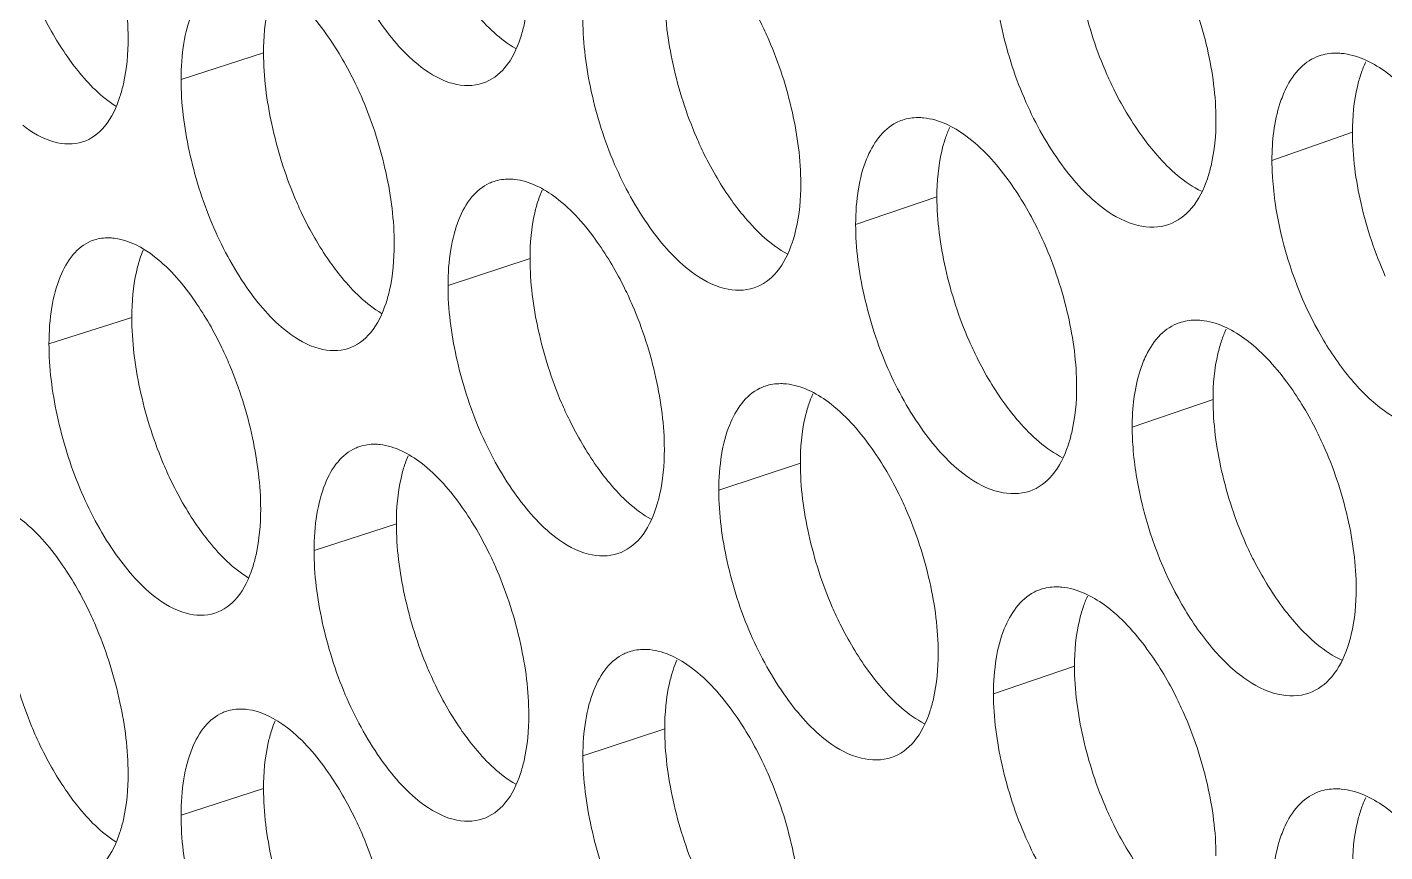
# Model space of a CAD drawing. Header units: millimetres. Extents: x 1177 to 4147, y 93 to 2194.
# Drawn here: x 2505.48 to 2520.02, y 966.33 to 975.15 of the extents above; entities that cross this region are included whole.
import ezdxf

# ---------------------------------------------------------------- set-up
doc = ezdxf.new("R2010")
doc.units = ezdxf.units.MM
doc.header["$LTSCALE"] = 0.1
doc.layers.get('0').update_dxf_attribs({"lineweight": 13})
doc.layers.add('标注', color=251, linetype='Continuous', lineweight=9)

# ---------------------------------------------------------------- blocks, each defined once
blk = doc.blocks.new('02')
at = {"layer": '标注'}
for p, q in [((4352.008, 983.95), (4350.746, 983.545)), ((4368.662, 982.736), (4367.431, 982.307)), ((4362.307, 981.748), (4361.064, 981.329)), ((4356.084, 980.805), (4354.829, 980.394)), ((4349.993, 979.905), (4348.726, 979.503)), ((4349.993, 979.905), (4348.726, 979.503)), ((4366.53, 978.651), (4365.294, 978.226)), ((4360.218, 977.679), (4358.971, 977.262)), ((4354.039, 976.75), (4352.78, 976.342)), ((4354.039, 976.75), (4352.78, 976.342)), ((4364.411, 974.572), (4363.172, 974.15)), ((4358.144, 973.614), (4356.893, 973.201)), ((4358.144, 973.614), (4356.893, 973.201)), ((4352.008, 972.7), (4350.746, 972.295))]:
    blk.add_line(p, q, dxfattribs=at)
for centre, radius, start, end in [((4362.005, 982.252), 0.708, 108.7111, 116.4326), ((4355.745, 981.34), 0.68, 108.1838, 114.818), ((4349.619, 980.471), 0.651, 107.6638, 113.1281), ((4349.619, 980.471), 0.651, 107.6638, 113.1281), ((4351.866, 980.241), 1.837, 157.8589, 162.2429), ((4351.866, 980.241), 1.837, 157.8589, 162.2429), ((4359.904, 978.193), 0.699, 108.5345, 115.9025), ((4353.688, 977.295), 0.67, 108.0096, 114.2633), ((4353.688, 977.295), 0.67, 108.0096, 114.2633), ((4355.89, 977.088), 1.814, 157.2003, 162.034), ((4355.89, 977.088), 1.814, 157.2003, 162.034), ((4364.121, 975.066), 0.718, 108.8885, 116.9547), ((4357.817, 974.139), 0.689, 108.3587, 115.3644), ((4357.817, 974.139), 0.689, 108.3587, 115.3644), ((4351.646, 973.256), 0.661, 107.8363, 113.7), ((4353.87, 973.037), 1.825, 157.5283, 162.138)]:
    blk.add_arc(centre, radius, start, end, dxfattribs=at)
for points, knots in [([(4352.78, 987.592), (4352.78, 987.226), (4352.879, 986.47), (4353.217, 985.392), (4353.725, 984.448), (4354.173, 983.923), (4354.418, 983.735)], [0, 0, 0, 0, 0.255445, 0.527438, 0.784592, 1, 1, 1, 1]), ([(4349.936, 984.178), (4349.936, 984.544), (4349.838, 985.3), (4349.614, 986.025), (4349.463, 986.385)], [0, 0, 0, 0, 0.48436, 1, 1, 1, 1]), ([(4364.411, 985.822), (4364.411, 985.456), (4364.514, 984.701), (4364.749, 983.978), (4364.907, 983.622)], [0, 0, 0, 0, 0.484224, 1, 1, 1, 1]), ([(4363.172, 985.4), (4363.172, 985.034), (4363.275, 984.278), (4363.626, 983.202), (4364.153, 982.264), (4364.616, 981.746), (4364.869, 981.562)], [0, 0, 0, 0, 0.254475, 0.525644, 0.782923, 1, 1, 1, 1]), ([(4352.996, 984.198), (4352.819, 984.451), (4352.475, 984.866), (4351.975, 985.136), (4351.749, 985.162)], [0, 0, 0, 0, 0.575082, 1, 1, 1, 1]), ([(4351.381, 985.111), (4351.278, 985.066), (4351.081, 984.905), (4350.888, 984.543), (4350.769, 984.077), (4350.746, 983.731), (4350.746, 983.545)], [0, 0, 0, 0, 0.1898, 0.414696, 0.684955, 1, 1, 1, 1]), ([(4355.938, 984.181), (4355.959, 984.246), (4356.039, 984.538), (4356.065, 984.843), (4356.065, 985.077)], [0, 0, 0, 0, 0.226657, 1, 1, 1, 1]), ([(4359.735, 984.153), (4359.697, 984.241), (4359.541, 984.576), (4359.352, 984.897), (4359.192, 985.119)], [0, 0, 0, 0, 0.259679, 1, 1, 1, 1]), ([(4366.575, 982.924), (4366.575, 983.29), (4366.471, 984.045), (4366.233, 984.766), (4366.074, 985.122)], [0, 0, 0, 0, 0.484049, 1, 1, 1, 1]), ([(4348.46, 984.905), (4348.496, 984.817), (4348.645, 984.48), (4348.826, 984.158), (4348.98, 983.933)], [0, 0, 0, 0, 0.260232, 1, 1, 1, 1]), ([(4352.133, 984.847), (4352.112, 984.782), (4352.034, 984.489), (4352.008, 984.184), (4352.008, 983.95)], [0, 0, 0, 0, 0.226307, 1, 1, 1, 1]), ([(4355.048, 984.825), (4355.111, 984.736), (4355.343, 984.431), (4355.627, 984.154), (4355.867, 984.017)], [0, 0, 0, 0, 0.282202, 1, 1, 1, 1]), ([(4358.144, 984.864), (4358.144, 984.498), (4358.244, 983.743), (4358.474, 983.019), (4358.629, 982.661)], [0, 0, 0, 0, 0.484339, 1, 1, 1, 1]), ([(4356.893, 984.451), (4356.893, 984.085), (4356.993, 983.329), (4357.336, 982.251), (4357.852, 981.309), (4358.306, 980.787), (4358.554, 980.601)], [0, 0, 0, 0, 0.255058, 0.526721, 0.783925, 1, 1, 1, 1]), ([(4349.811, 983.282), (4349.832, 983.347), (4349.911, 983.639), (4349.936, 983.944), (4349.936, 984.178)], [0, 0, 0, 0, 0.226242, 1, 1, 1, 1]), ([(4353.528, 983.228), (4353.49, 983.316), (4353.338, 983.652), (4353.153, 983.974), (4352.996, 984.198)], [0, 0, 0, 0, 0.259945, 1, 1, 1, 1]), ([(4355.359, 983.486), (4355.492, 983.529), (4355.754, 983.729), (4355.884, 984.019), (4355.938, 984.181)], [0, 0, 0, 0, 0.449251, 1, 1, 1, 1]), ([(4360.225, 981.951), (4360.225, 982.317), (4360.123, 983.072), (4359.891, 983.796), (4359.735, 984.153)], [0, 0, 0, 0, 0.484165, 1, 1, 1, 1]), ([(4348.98, 983.933), (4349.038, 983.847), (4349.258, 983.549), (4349.523, 983.278), (4349.749, 983.137)], [0, 0, 0, 0, 0.281347, 1, 1, 1, 1]), ([(4352.008, 983.95), (4352.008, 983.584), (4352.107, 982.828), (4352.332, 982.102), (4352.483, 981.743)], [0, 0, 0, 0, 0.484455, 1, 1, 1, 1]), ([(4368.153, 983.905), (4368.046, 983.868), (4367.837, 983.73), (4367.703, 983.523), (4367.646, 983.408)], [0, 0, 0, 0, 0.467496, 1, 1, 1, 1]), ([(4368.492, 983.944), (4368.463, 983.946), (4368.349, 983.951), (4368.233, 983.933), (4368.153, 983.905)], [0, 0, 0, 0, 0.258663, 1, 1, 1, 1]), ([(4369.811, 983.004), (4369.623, 983.254), (4369.252, 983.669), (4368.729, 983.923), (4368.492, 983.944)], [0, 0, 0, 0, 0.569371, 1, 1, 1, 1]), ([(4354.418, 983.735), (4354.565, 983.623), (4354.861, 983.449), (4355.217, 983.439), (4355.359, 983.486)], [0, 0, 0, 0, 0.552376, 1, 1, 1, 1]), ([(4350.746, 983.545), (4350.746, 983.179), (4350.844, 982.423), (4351.18, 981.344), (4351.684, 980.399), (4352.128, 979.873), (4352.372, 979.684)], [0, 0, 0, 0, 0.255639, 0.527795, 0.784925, 1, 1, 1, 1]), ([(4364.907, 983.622), (4364.945, 983.534), (4365.103, 983.2), (4365.295, 982.881), (4365.457, 982.66)], [0, 0, 0, 0, 0.259522, 1, 1, 1, 1]), ([(4368.795, 983.635), (4368.772, 983.57), (4368.69, 983.277), (4368.662, 982.97), (4368.662, 982.736)], [0, 0, 0, 0, 0.227421, 1, 1, 1, 1]), ([(4349.24, 982.589), (4349.371, 982.631), (4349.632, 982.831), (4349.759, 983.12), (4349.811, 983.282)], [0, 0, 0, 0, 0.446528, 1, 1, 1, 1]), ([(4367.646, 983.408), (4367.61, 983.334), (4367.472, 982.983), (4367.431, 982.6), (4367.431, 982.307)], [0, 0, 0, 0, 0.219864, 1, 1, 1, 1]), ([(4354.007, 981.023), (4354.007, 981.389), (4353.908, 982.144), (4353.68, 982.869), (4353.528, 983.228)], [0, 0, 0, 0, 0.484282, 1, 1, 1, 1]), ([(4348.324, 982.847), (4348.466, 982.735), (4348.753, 982.56), (4349.101, 982.545), (4349.24, 982.589)], [0, 0, 0, 0, 0.554103, 1, 1, 1, 1]), ([(4361.689, 982.886), (4361.473, 982.779), (4361.227, 982.409), (4361.089, 981.851), (4361.064, 981.51), (4361.064, 981.329)], [0, 0, 0, 0, 0.41671, 0.687379, 1, 1, 1, 1]), ([(4362.104, 982.957), (4362.076, 982.96), (4361.966, 982.966), (4361.855, 982.949), (4361.778, 982.923)], [0, 0, 0, 0, 0.258751, 1, 1, 1, 1]), ([(4363.396, 982.008), (4363.212, 982.26), (4362.851, 982.674), (4362.336, 982.935), (4362.104, 982.957)], [0, 0, 0, 0, 0.571465, 1, 1, 1, 1]), ([(4366.443, 982.026), (4366.465, 982.091), (4366.547, 982.384), (4366.575, 982.69), (4366.575, 982.924)], [0, 0, 0, 0, 0.227356, 1, 1, 1, 1]), ([(4358.629, 982.661), (4358.667, 982.573), (4358.821, 982.237), (4359.009, 981.917), (4359.168, 981.694)], [0, 0, 0, 0, 0.259789, 1, 1, 1, 1]), ([(4362.437, 982.646), (4362.415, 982.581), (4362.334, 982.288), (4362.307, 981.983), (4362.307, 981.748)], [0, 0, 0, 0, 0.227, 1, 1, 1, 1]), ([(4365.457, 982.66), (4365.525, 982.566), (4365.779, 982.247), (4366.093, 981.963), (4366.356, 981.834)], [0, 0, 0, 0, 0.283373, 1, 1, 1, 1]), ([(4368.662, 982.736), (4368.662, 982.37), (4368.766, 981.615), (4369.005, 980.893), (4369.165, 980.538)], [0, 0, 0, 0, 0.484147, 1, 1, 1, 1]), ([(4367.431, 982.307), (4367.431, 982.22), (4367.444, 981.854), (4367.501, 981.491), (4367.563, 981.219)], [0, 0, 0, 0, 0.237523, 1, 1, 1, 1]), ([(4355.847, 982.016), (4355.82, 982.019), (4355.714, 982.025), (4355.608, 982.01), (4355.533, 981.986)], [0, 0, 0, 0, 0.258853, 1, 1, 1, 1]), ([(4357.112, 981.057), (4356.932, 981.31), (4356.581, 981.725), (4356.076, 981.991), (4355.847, 982.016)], [0, 0, 0, 0, 0.573616, 1, 1, 1, 1]), ([(4363.947, 981.044), (4363.908, 981.132), (4363.749, 981.467), (4363.558, 981.787), (4363.396, 982.008)], [0, 0, 0, 0, 0.2595, 1, 1, 1, 1]), ([(4365.854, 981.327), (4365.988, 981.374), (4366.251, 981.574), (4366.388, 981.864), (4366.443, 982.026)], [0, 0, 0, 0, 0.453533, 1, 1, 1, 1]), ([(4355.46, 981.957), (4355.358, 981.909), (4355.162, 981.746), (4354.971, 981.385), (4354.852, 980.921), (4354.829, 980.578), (4354.829, 980.394)], [0, 0, 0, 0, 0.191473, 0.417182, 0.686837, 1, 1, 1, 1]), ([(4360.096, 981.054), (4360.118, 981.119), (4360.198, 981.412), (4360.225, 981.717), (4360.225, 981.951)], [0, 0, 0, 0, 0.226935, 1, 1, 1, 1]), ([(4352.483, 981.743), (4352.52, 981.655), (4352.671, 981.319), (4352.855, 980.997), (4353.01, 980.773)], [0, 0, 0, 0, 0.260055, 1, 1, 1, 1]), ([(4356.211, 981.702), (4356.189, 981.637), (4356.11, 981.344), (4356.084, 981.039), (4356.084, 980.805)], [0, 0, 0, 0, 0.226582, 1, 1, 1, 1]), ([(4359.168, 981.694), (4359.233, 981.604), (4359.473, 981.292), (4359.769, 981.012), (4360.019, 980.878)], [0, 0, 0, 0, 0.282708, 1, 1, 1, 1]), ([(4362.307, 981.748), (4362.307, 981.382), (4362.409, 980.627), (4362.643, 979.904), (4362.799, 979.547)], [0, 0, 0, 0, 0.484262, 1, 1, 1, 1]), ([(4364.869, 981.562), (4365.023, 981.45), (4365.337, 981.278), (4365.706, 981.276), (4365.854, 981.327)], [0, 0, 0, 0, 0.549699, 1, 1, 1, 1]), ([(4361.064, 981.329), (4361.064, 980.963), (4361.166, 980.207), (4361.515, 979.13), (4362.038, 978.191), (4362.498, 977.671), (4362.749, 977.487)], [0, 0, 0, 0, 0.254669, 0.526003, 0.783257, 1, 1, 1, 1]), ([(4367.563, 981.219), (4367.692, 980.655), (4368, 979.849), (4368.609, 978.963), (4368.965, 978.611), (4369.151, 978.478)], [0, 0, 0, 0, 0.539288, 0.786761, 1, 1, 1, 1]), ([(4349.363, 981.07), (4349.26, 981.026), (4349.062, 980.866), (4348.869, 980.505), (4348.75, 980.037), (4348.726, 979.69), (4348.726, 979.503)], [0, 0, 0, 0, 0.188951, 0.413428, 0.683995, 1, 1, 1, 1]), ([(4349.363, 981.07), (4349.26, 981.026), (4349.062, 980.866), (4348.869, 980.505), (4348.75, 980.037), (4348.726, 979.69), (4348.726, 979.503)], [0, 0, 0, 0, 0.188951, 0.413428, 0.683995, 1, 1, 1, 1]), ([(4349.722, 981.118), (4349.696, 981.121), (4349.595, 981.128), (4349.493, 981.114), (4349.421, 981.092)], [0, 0, 0, 0, 0.258969, 1, 1, 1, 1]), ([(4349.722, 981.118), (4349.696, 981.121), (4349.595, 981.128), (4349.493, 981.114), (4349.421, 981.092)], [0, 0, 0, 0, 0.258969, 1, 1, 1, 1]), ([(4350.96, 980.151), (4350.785, 980.403), (4350.444, 980.819), (4349.948, 981.091), (4349.722, 981.118)], [0, 0, 0, 0, 0.575826, 1, 1, 1, 1]), ([(4350.96, 980.151), (4350.785, 980.403), (4350.444, 980.819), (4349.948, 981.091), (4349.722, 981.118)], [0, 0, 0, 0, 0.575826, 1, 1, 1, 1]), ([(4353.881, 980.126), (4353.902, 980.191), (4353.981, 980.484), (4354.007, 980.789), (4354.007, 981.023)], [0, 0, 0, 0, 0.226518, 1, 1, 1, 1]), ([(4357.651, 980.09), (4357.613, 980.178), (4357.458, 980.513), (4357.271, 980.834), (4357.112, 981.057)], [0, 0, 0, 0, 0.259768, 1, 1, 1, 1]), ([(4359.513, 980.357), (4359.646, 980.402), (4359.909, 980.602), (4360.042, 980.892), (4360.096, 981.054)], [0, 0, 0, 0, 0.451001, 1, 1, 1, 1]), ([(4364.444, 978.845), (4364.444, 979.211), (4364.34, 979.966), (4364.104, 980.688), (4363.947, 981.044)], [0, 0, 0, 0, 0.484088, 1, 1, 1, 1]), ([(4350.117, 980.802), (4350.096, 980.736), (4350.018, 980.444), (4349.993, 980.139), (4349.993, 979.905)], [0, 0, 0, 0, 0.226169, 1, 1, 1, 1]), ([(4350.117, 980.802), (4350.096, 980.736), (4350.018, 980.444), (4349.993, 980.139), (4349.993, 979.905)], [0, 0, 0, 0, 0.226169, 1, 1, 1, 1]), ([(4353.01, 980.773), (4353.072, 980.685), (4353.3, 980.382), (4353.577, 980.107), (4353.813, 979.968)], [0, 0, 0, 0, 0.28193, 1, 1, 1, 1]), ([(4356.084, 980.805), (4356.084, 980.439), (4356.183, 979.683), (4356.412, 978.958), (4356.565, 978.6)], [0, 0, 0, 0, 0.484378, 1, 1, 1, 1]), ([(4358.554, 980.601), (4358.704, 980.489), (4359.007, 980.316), (4359.369, 980.309), (4359.513, 980.357)], [0, 0, 0, 0, 0.551276, 1, 1, 1, 1]), ([(4354.829, 980.394), (4354.829, 980.028), (4354.929, 979.272), (4355.269, 978.194), (4355.781, 977.251), (4356.232, 976.728), (4356.479, 976.541)], [0, 0, 0, 0, 0.255252, 0.52708, 0.784259, 1, 1, 1, 1]), ([(4351.488, 979.179), (4351.451, 979.267), (4351.299, 979.604), (4351.116, 979.926), (4350.96, 980.151)], [0, 0, 0, 0, 0.260034, 1, 1, 1, 1]), ([(4351.488, 979.179), (4351.451, 979.267), (4351.299, 979.604), (4351.116, 979.926), (4350.96, 980.151)], [0, 0, 0, 0, 0.260034, 1, 1, 1, 1]), ([(4353.305, 979.432), (4353.437, 979.475), (4353.698, 979.675), (4353.828, 979.964), (4353.881, 980.126)], [0, 0, 0, 0, 0.448356, 1, 1, 1, 1]), ([(4358.138, 977.887), (4358.138, 978.253), (4358.037, 979.008), (4357.806, 979.732), (4357.651, 980.09)], [0, 0, 0, 0, 0.484204, 1, 1, 1, 1]), ([(4349.993, 979.905), (4349.993, 979.539), (4350.09, 978.783), (4350.314, 978.056), (4350.464, 977.697)], [0, 0, 0, 0, 0.484494, 1, 1, 1, 1]), ([(4349.993, 979.905), (4349.993, 979.539), (4350.09, 978.783), (4350.314, 978.056), (4350.464, 977.697)], [0, 0, 0, 0, 0.484494, 1, 1, 1, 1]), ([(4366.013, 979.822), (4365.907, 979.786), (4365.697, 979.648), (4365.563, 979.44), (4365.507, 979.325)], [0, 0, 0, 0, 0.466707, 1, 1, 1, 1]), ([(4366.348, 979.86), (4366.319, 979.863), (4366.207, 979.868), (4366.092, 979.85), (4366.013, 979.822)], [0, 0, 0, 0, 0.258691, 1, 1, 1, 1]), ([(4367.658, 978.917), (4367.471, 979.168), (4367.104, 979.582), (4366.583, 979.838), (4366.348, 979.86)], [0, 0, 0, 0, 0.570063, 1, 1, 1, 1]), ([(4352.372, 979.684), (4352.517, 979.572), (4352.81, 979.398), (4353.164, 979.386), (4353.305, 979.432)], [0, 0, 0, 0, 0.552941, 1, 1, 1, 1]), ([(4362.799, 979.547), (4362.838, 979.459), (4362.995, 979.124), (4363.185, 978.804), (4363.346, 978.583)], [0, 0, 0, 0, 0.259611, 1, 1, 1, 1]), ([(4366.661, 979.55), (4366.639, 979.485), (4366.557, 979.192), (4366.53, 978.886), (4366.53, 978.651)], [0, 0, 0, 0, 0.22728, 1, 1, 1, 1]), ([(4348.726, 979.503), (4348.726, 979.137), (4348.824, 978.381), (4349.157, 977.301), (4349.657, 976.355), (4350.098, 975.828), (4350.341, 975.638)], [0, 0, 0, 0, 0.255833, 0.528153, 0.785258, 1, 1, 1, 1]), ([(4348.726, 979.503), (4348.726, 979.137), (4348.824, 978.381), (4349.157, 977.301), (4349.657, 976.355), (4350.098, 975.828), (4350.341, 975.638)], [0, 0, 0, 0, 0.255833, 0.528153, 0.785258, 1, 1, 1, 1]), ([(4365.507, 979.325), (4365.471, 979.251), (4365.335, 978.9), (4365.294, 978.519), (4365.294, 978.226)], [0, 0, 0, 0, 0.219714, 1, 1, 1, 1]), ([(4351.964, 976.973), (4351.964, 977.339), (4351.866, 978.095), (4351.639, 978.82), (4351.488, 979.179)], [0, 0, 0, 0, 0.484321, 1, 1, 1, 1]), ([(4351.964, 976.973), (4351.964, 977.339), (4351.866, 978.095), (4351.639, 978.82), (4351.488, 979.179)], [0, 0, 0, 0, 0.484321, 1, 1, 1, 1]), ([(4360.004, 978.889), (4359.976, 978.892), (4359.867, 978.897), (4359.758, 978.881), (4359.681, 978.856)], [0, 0, 0, 0, 0.258783, 1, 1, 1, 1]), ([(4368.216, 977.955), (4368.177, 978.043), (4368.016, 978.377), (4367.822, 978.696), (4367.658, 978.917)], [0, 0, 0, 0, 0.259321, 1, 1, 1, 1]), ([(4359.598, 978.822), (4359.381, 978.716), (4359.133, 978.346), (4358.996, 977.787), (4358.971, 977.444), (4358.971, 977.262)], [0, 0, 0, 0, 0.415426, 0.686428, 1, 1, 1, 1]), ([(4361.287, 977.936), (4361.104, 978.188), (4360.746, 978.603), (4360.235, 978.865), (4360.004, 978.889)], [0, 0, 0, 0, 0.572175, 1, 1, 1, 1]), ([(4364.312, 977.947), (4364.334, 978.012), (4364.416, 978.305), (4364.444, 978.611), (4364.444, 978.845)], [0, 0, 0, 0, 0.227216, 1, 1, 1, 1]), ([(4356.565, 978.6), (4356.603, 978.512), (4356.757, 978.176), (4356.943, 977.855), (4357.101, 977.632)], [0, 0, 0, 0, 0.259878, 1, 1, 1, 1]), ([(4360.347, 978.577), (4360.325, 978.512), (4360.245, 978.219), (4360.218, 977.913), (4360.218, 977.679)], [0, 0, 0, 0, 0.22686, 1, 1, 1, 1]), ([(4363.346, 978.583), (4363.413, 978.49), (4363.663, 978.174), (4363.971, 977.891), (4364.229, 977.76)], [0, 0, 0, 0, 0.283164, 1, 1, 1, 1]), ([(4366.53, 978.651), (4366.53, 978.286), (4366.633, 977.53), (4366.87, 976.808), (4367.028, 976.452)], [0, 0, 0, 0, 0.484186, 1, 1, 1, 1]), ([(4369.151, 978.478), (4369.309, 978.365), (4369.629, 978.195), (4370.004, 978.196), (4370.154, 978.249)], [0, 0, 0, 0, 0.548694, 1, 1, 1, 1]), ([(4365.294, 978.226), (4365.294, 978.139), (4365.307, 977.773), (4365.364, 977.409), (4365.426, 977.137)], [0, 0, 0, 0, 0.237501, 1, 1, 1, 1]), ([(4353.413, 977.906), (4353.311, 977.86), (4353.114, 977.698), (4352.922, 977.337), (4352.804, 976.872), (4352.78, 976.527), (4352.78, 976.342)], [0, 0, 0, 0, 0.190641, 0.415947, 0.685903, 1, 1, 1, 1]), ([(4353.413, 977.906), (4353.311, 977.86), (4353.114, 977.698), (4352.922, 977.337), (4352.804, 976.872), (4352.78, 976.527), (4352.78, 976.342)], [0, 0, 0, 0, 0.190641, 0.415947, 0.685903, 1, 1, 1, 1]), ([(4353.791, 977.962), (4353.764, 977.965), (4353.66, 977.971), (4353.554, 977.957), (4353.481, 977.933)], [0, 0, 0, 0, 0.25889, 1, 1, 1, 1]), ([(4353.791, 977.962), (4353.764, 977.965), (4353.66, 977.971), (4353.554, 977.957), (4353.481, 977.933)], [0, 0, 0, 0, 0.25889, 1, 1, 1, 1]), ([(4355.047, 977), (4354.868, 977.253), (4354.52, 977.668), (4354.018, 977.936), (4353.791, 977.962)], [0, 0, 0, 0, 0.574346, 1, 1, 1, 1]), ([(4355.047, 977), (4354.868, 977.253), (4354.52, 977.668), (4354.018, 977.936), (4353.791, 977.962)], [0, 0, 0, 0, 0.574346, 1, 1, 1, 1]), ([(4358.009, 976.99), (4358.031, 977.055), (4358.111, 977.347), (4358.138, 977.653), (4358.138, 977.887)], [0, 0, 0, 0, 0.226796, 1, 1, 1, 1]), ([(4361.834, 976.971), (4361.795, 977.059), (4361.638, 977.394), (4361.447, 977.714), (4361.287, 977.936)], [0, 0, 0, 0, 0.259589, 1, 1, 1, 1]), ([(4363.726, 977.249), (4363.86, 977.295), (4364.123, 977.495), (4364.258, 977.785), (4364.312, 977.947)], [0, 0, 0, 0, 0.452702, 1, 1, 1, 1]), ([(4368.72, 975.759), (4368.72, 976.124), (4368.616, 976.879), (4368.376, 977.6), (4368.216, 977.955)], [0, 0, 0, 0, 0.484011, 1, 1, 1, 1]), ([(4350.464, 977.697), (4350.501, 977.608), (4350.651, 977.272), (4350.833, 976.95), (4350.988, 976.726)], [0, 0, 0, 0, 0.260144, 1, 1, 1, 1]), ([(4350.464, 977.697), (4350.501, 977.608), (4350.651, 977.272), (4350.833, 976.95), (4350.988, 976.726)], [0, 0, 0, 0, 0.260144, 1, 1, 1, 1]), ([(4354.165, 977.647), (4354.143, 977.582), (4354.065, 977.289), (4354.039, 976.984), (4354.039, 976.75)], [0, 0, 0, 0, 0.226444, 1, 1, 1, 1]), ([(4354.165, 977.647), (4354.143, 977.582), (4354.065, 977.289), (4354.039, 976.984), (4354.039, 976.75)], [0, 0, 0, 0, 0.226444, 1, 1, 1, 1]), ([(4360.218, 977.679), (4360.218, 977.313), (4360.319, 976.557), (4360.551, 975.834), (4360.707, 975.476)], [0, 0, 0, 0, 0.484301, 1, 1, 1, 1]), ([(4357.101, 977.632), (4357.164, 977.543), (4357.401, 977.234), (4357.691, 976.955), (4357.935, 976.82)], [0, 0, 0, 0, 0.282461, 1, 1, 1, 1]), ([(4362.749, 977.487), (4362.902, 977.375), (4363.212, 977.203), (4363.579, 977.199), (4363.726, 977.249)], [0, 0, 0, 0, 0.550215, 1, 1, 1, 1]), ([(4358.971, 977.262), (4358.971, 976.896), (4359.072, 976.14), (4359.418, 975.063), (4359.938, 974.123), (4360.395, 973.602), (4360.644, 973.417)], [0, 0, 0, 0, 0.254863, 0.526363, 0.783591, 1, 1, 1, 1]), ([(4348.939, 976.108), (4348.766, 976.361), (4348.428, 976.777), (4347.935, 977.051), (4347.711, 977.078)], [0, 0, 0, 0, 0.576575, 1, 1, 1, 1]), ([(4365.426, 977.137), (4365.554, 976.573), (4365.859, 975.767), (4366.464, 974.879), (4366.817, 974.526), (4367.003, 974.393)], [0, 0, 0, 0, 0.539686, 0.787091, 1, 1, 1, 1]), ([(4351.839, 976.077), (4351.86, 976.142), (4351.939, 976.434), (4351.964, 976.739), (4351.964, 976.973)], [0, 0, 0, 0, 0.22638, 1, 1, 1, 1]), ([(4351.839, 976.077), (4351.86, 976.142), (4351.939, 976.434), (4351.964, 976.739), (4351.964, 976.973)], [0, 0, 0, 0, 0.22638, 1, 1, 1, 1]), ([(4355.582, 976.031), (4355.544, 976.119), (4355.391, 976.455), (4355.204, 976.777), (4355.047, 977)], [0, 0, 0, 0, 0.259857, 1, 1, 1, 1]), ([(4355.582, 976.031), (4355.544, 976.119), (4355.391, 976.455), (4355.204, 976.777), (4355.047, 977)], [0, 0, 0, 0, 0.259857, 1, 1, 1, 1]), ([(4357.429, 976.294), (4357.562, 976.338), (4357.824, 976.538), (4357.956, 976.828), (4358.009, 976.99)], [0, 0, 0, 0, 0.450132, 1, 1, 1, 1]), ([(4362.327, 974.771), (4362.327, 975.136), (4362.225, 975.892), (4361.99, 976.614), (4361.834, 976.971)], [0, 0, 0, 0, 0.484127, 1, 1, 1, 1]), ([(4350.988, 976.726), (4351.048, 976.639), (4351.271, 976.338), (4351.543, 976.065), (4351.774, 975.925)], [0, 0, 0, 0, 0.281645, 1, 1, 1, 1]), ([(4350.988, 976.726), (4351.048, 976.639), (4351.271, 976.338), (4351.543, 976.065), (4351.774, 975.925)], [0, 0, 0, 0, 0.281645, 1, 1, 1, 1]), ([(4354.039, 976.75), (4354.039, 976.384), (4354.138, 975.628), (4354.365, 974.903), (4354.517, 974.544)], [0, 0, 0, 0, 0.484416, 1, 1, 1, 1]), ([(4354.039, 976.75), (4354.039, 976.384), (4354.138, 975.628), (4354.365, 974.903), (4354.517, 974.544)], [0, 0, 0, 0, 0.484416, 1, 1, 1, 1]), ([(4356.479, 976.541), (4356.627, 976.429), (4356.927, 976.255), (4357.286, 976.247), (4357.429, 976.294)], [0, 0, 0, 0, 0.551821, 1, 1, 1, 1]), ([(4367.028, 976.452), (4367.067, 976.365), (4367.227, 976.03), (4367.419, 975.712), (4367.582, 975.491)], [0, 0, 0, 0, 0.259432, 1, 1, 1, 1]), ([(4352.78, 976.342), (4352.78, 975.976), (4352.879, 975.22), (4353.217, 974.142), (4353.725, 973.198), (4354.173, 972.673), (4354.418, 972.485)], [0, 0, 0, 0, 0.255445, 0.527438, 0.784592, 1, 1, 1, 1]), ([(4352.78, 976.342), (4352.78, 975.976), (4352.879, 975.22), (4353.217, 974.142), (4353.725, 973.198), (4354.173, 972.673), (4354.418, 972.485)], [0, 0, 0, 0, 0.255445, 0.527438, 0.784592, 1, 1, 1, 1]), ([(4349.463, 975.135), (4349.427, 975.224), (4349.276, 975.56), (4349.094, 975.883), (4348.939, 976.108)], [0, 0, 0, 0, 0.260123, 1, 1, 1, 1]), ([(4351.265, 975.383), (4351.396, 975.425), (4351.657, 975.625), (4351.786, 975.914), (4351.839, 976.077)], [0, 0, 0, 0, 0.447449, 1, 1, 1, 1]), ([(4351.265, 975.383), (4351.396, 975.425), (4351.657, 975.625), (4351.786, 975.914), (4351.839, 976.077)], [0, 0, 0, 0, 0.447449, 1, 1, 1, 1]), ([(4356.065, 973.827), (4356.065, 974.193), (4355.965, 974.949), (4355.735, 975.673), (4355.582, 976.031)], [0, 0, 0, 0, 0.484243, 1, 1, 1, 1]), ([(4356.065, 973.827), (4356.065, 974.193), (4355.965, 974.949), (4355.735, 975.673), (4355.582, 976.031)], [0, 0, 0, 0, 0.484243, 1, 1, 1, 1]), ([(4347.992, 975.865), (4347.992, 975.498), (4348.089, 974.742), (4348.311, 974.015), (4348.46, 973.655)], [0, 0, 0, 0, 0.484532, 1, 1, 1, 1]), ([(4364.219, 975.781), (4364.19, 975.784), (4364.079, 975.789), (4363.966, 975.772), (4363.888, 975.745)], [0, 0, 0, 0, 0.25872, 1, 1, 1, 1]), ([(4365.52, 974.835), (4365.334, 975.086), (4364.97, 975.501), (4364.453, 975.759), (4364.219, 975.781)], [0, 0, 0, 0, 0.570761, 1, 1, 1, 1]), ([(4350.341, 975.638), (4350.484, 975.526), (4350.774, 975.352), (4351.125, 975.338), (4351.265, 975.383)], [0, 0, 0, 0, 0.553517, 1, 1, 1, 1]), ([(4350.341, 975.638), (4350.484, 975.526), (4350.774, 975.352), (4351.125, 975.338), (4351.265, 975.383)], [0, 0, 0, 0, 0.553517, 1, 1, 1, 1]), ([(4363.795, 975.706), (4363.579, 975.596), (4363.334, 975.227), (4363.197, 974.67), (4363.172, 974.33), (4363.172, 974.15)], [0, 0, 0, 0, 0.417976, 0.688317, 1, 1, 1, 1]), ([(4368.587, 974.86), (4368.61, 974.925), (4368.692, 975.218), (4368.72, 975.524), (4368.72, 975.759)], [0, 0, 0, 0, 0.227498, 1, 1, 1, 1]), ([(4360.707, 975.476), (4360.745, 975.388), (4360.901, 975.053), (4361.09, 974.733), (4361.249, 974.511)], [0, 0, 0, 0, 0.2597, 1, 1, 1, 1]), ([(4364.542, 975.471), (4364.52, 975.406), (4364.438, 975.113), (4364.411, 974.807), (4364.411, 974.572)], [0, 0, 0, 0, 0.22714, 1, 1, 1, 1]), ([(4367.582, 975.491), (4367.652, 975.397), (4367.911, 975.076), (4368.231, 974.79), (4368.498, 974.663)], [0, 0, 0, 0, 0.283571, 1, 1, 1, 1]), ([(4349.936, 972.928), (4349.936, 973.294), (4349.838, 974.05), (4349.614, 974.775), (4349.463, 975.135)], [0, 0, 0, 0, 0.48436, 1, 1, 1, 1]), ([(4357.522, 974.762), (4357.42, 974.713), (4357.225, 974.549), (4357.034, 974.188), (4356.916, 973.726), (4356.893, 973.384), (4356.893, 973.201)], [0, 0, 0, 0, 0.192296, 0.418401, 0.687759, 1, 1, 1, 1]), ([(4357.522, 974.762), (4357.42, 974.713), (4357.225, 974.549), (4357.034, 974.188), (4356.916, 973.726), (4356.893, 973.384), (4356.893, 973.201)], [0, 0, 0, 0, 0.192296, 0.418401, 0.687759, 1, 1, 1, 1]), ([(4357.918, 974.825), (4357.89, 974.828), (4357.784, 974.834), (4357.675, 974.818), (4357.6, 974.793)], [0, 0, 0, 0, 0.258817, 1, 1, 1, 1]), ([(4357.918, 974.825), (4357.89, 974.828), (4357.784, 974.834), (4357.675, 974.818), (4357.6, 974.793)], [0, 0, 0, 0, 0.258817, 1, 1, 1, 1]), ([(4359.192, 973.869), (4359.011, 974.121), (4358.656, 974.537), (4358.148, 974.801), (4357.918, 974.825)], [0, 0, 0, 0, 0.572892, 1, 1, 1, 1]), ([(4359.192, 973.869), (4359.011, 974.121), (4358.656, 974.537), (4358.148, 974.801), (4357.918, 974.825)], [0, 0, 0, 0, 0.572892, 1, 1, 1, 1]), ([(4362.197, 973.873), (4362.219, 973.938), (4362.3, 974.231), (4362.327, 974.536), (4362.327, 974.771)], [0, 0, 0, 0, 0.227075, 1, 1, 1, 1]), ([(4366.074, 973.872), (4366.035, 973.96), (4365.876, 974.295), (4365.683, 974.614), (4365.52, 974.835)], [0, 0, 0, 0, 0.25941, 1, 1, 1, 1]), ([(4367.997, 974.161), (4368.131, 974.208), (4368.395, 974.408), (4368.532, 974.698), (4368.587, 974.86)], [0, 0, 0, 0, 0.454353, 1, 1, 1, 1]), ([(4354.517, 974.544), (4354.554, 974.456), (4354.707, 974.12), (4354.891, 973.799), (4355.048, 973.575)], [0, 0, 0, 0, 0.259967, 1, 1, 1, 1]), ([(4354.517, 974.544), (4354.554, 974.456), (4354.707, 974.12), (4354.891, 973.799), (4355.048, 973.575)], [0, 0, 0, 0, 0.259967, 1, 1, 1, 1]), ([(4364.411, 974.572), (4364.411, 974.206), (4364.514, 973.451), (4364.749, 972.728), (4364.907, 972.372)], [0, 0, 0, 0, 0.484224, 1, 1, 1, 1]), ([(4358.272, 974.512), (4358.25, 974.447), (4358.17, 974.154), (4358.144, 973.849), (4358.144, 973.614)], [0, 0, 0, 0, 0.226721, 1, 1, 1, 1]), ([(4358.272, 974.512), (4358.25, 974.447), (4358.17, 974.154), (4358.144, 973.849), (4358.144, 973.614)], [0, 0, 0, 0, 0.226721, 1, 1, 1, 1]), ([(4361.249, 974.511), (4361.316, 974.42), (4361.561, 974.106), (4361.863, 973.824), (4362.117, 973.692)], [0, 0, 0, 0, 0.282942, 1, 1, 1, 1]), ([(4367.003, 974.393), (4367.159, 974.28), (4367.475, 974.109), (4367.848, 974.109), (4367.997, 974.161)], [0, 0, 0, 0, 0.549192, 1, 1, 1, 1]), ([(4363.172, 974.15), (4363.172, 973.784), (4363.275, 973.028), (4363.626, 971.952), (4364.153, 971.014), (4364.616, 970.496), (4364.869, 970.312)], [0, 0, 0, 0, 0.254475, 0.525644, 0.782923, 1, 1, 1, 1]), ([(4351.749, 973.912), (4351.723, 973.915), (4351.62, 973.922), (4351.516, 973.908), (4351.444, 973.885)], [0, 0, 0, 0, 0.258928, 1, 1, 1, 1]), ([(4352.996, 972.948), (4352.819, 973.201), (4352.475, 973.616), (4351.975, 973.886), (4351.749, 973.912)], [0, 0, 0, 0, 0.575082, 1, 1, 1, 1]), ([(4351.381, 973.861), (4351.278, 973.816), (4351.081, 973.655), (4350.888, 973.293), (4350.769, 972.827), (4350.746, 972.481), (4350.746, 972.295)], [0, 0, 0, 0, 0.1898, 0.414696, 0.684955, 1, 1, 1, 1]), ([(4355.938, 972.931), (4355.959, 972.996), (4356.039, 973.288), (4356.065, 973.593), (4356.065, 973.827)], [0, 0, 0, 0, 0.226657, 1, 1, 1, 1]), ([(4355.938, 972.931), (4355.959, 972.996), (4356.039, 973.288), (4356.065, 973.593), (4356.065, 973.827)], [0, 0, 0, 0, 0.226657, 1, 1, 1, 1]), ([(4359.735, 972.903), (4359.697, 972.991), (4359.541, 973.326), (4359.352, 973.647), (4359.192, 973.869)], [0, 0, 0, 0, 0.259679, 1, 1, 1, 1]), ([(4359.735, 972.903), (4359.697, 972.991), (4359.541, 973.326), (4359.352, 973.647), (4359.192, 973.869)], [0, 0, 0, 0, 0.259679, 1, 1, 1, 1]), ([(4361.612, 973.176), (4361.746, 973.221), (4362.008, 973.421), (4362.143, 973.711), (4362.197, 973.873)], [0, 0, 0, 0, 0.451858, 1, 1, 1, 1]), ([(4366.575, 971.674), (4366.575, 972.04), (4366.471, 972.795), (4366.233, 973.516), (4366.074, 973.872)], [0, 0, 0, 0, 0.484049, 1, 1, 1, 1]), ([(4348.46, 973.655), (4348.496, 973.567), (4348.645, 973.23), (4348.826, 972.908), (4348.98, 972.683)], [0, 0, 0, 0, 0.260232, 1, 1, 1, 1]), ([(4352.133, 973.597), (4352.112, 973.532), (4352.034, 973.239), (4352.008, 972.934), (4352.008, 972.7)], [0, 0, 0, 0, 0.226307, 1, 1, 1, 1]), ([(4355.048, 973.575), (4355.111, 973.486), (4355.343, 973.181), (4355.627, 972.904), (4355.867, 972.767)], [0, 0, 0, 0, 0.282202, 1, 1, 1, 1]), ([(4355.048, 973.575), (4355.111, 973.486), (4355.343, 973.181), (4355.627, 972.904), (4355.867, 972.767)], [0, 0, 0, 0, 0.282202, 1, 1, 1, 1]), ([(4358.144, 973.614), (4358.144, 973.248), (4358.244, 972.493), (4358.474, 971.769), (4358.629, 971.411)], [0, 0, 0, 0, 0.484339, 1, 1, 1, 1]), ([(4358.144, 973.614), (4358.144, 973.248), (4358.244, 972.493), (4358.474, 971.769), (4358.629, 971.411)], [0, 0, 0, 0, 0.484339, 1, 1, 1, 1]), ([(4360.644, 973.417), (4360.796, 973.304), (4361.102, 973.132), (4361.467, 973.127), (4361.612, 973.176)], [0, 0, 0, 0, 0.550741, 1, 1, 1, 1]), ([(4356.893, 973.201), (4356.893, 972.835), (4356.993, 972.079), (4357.336, 971.001), (4357.852, 970.059), (4358.306, 969.537), (4358.554, 969.351)], [0, 0, 0, 0, 0.255058, 0.526721, 0.783925, 1, 1, 1, 1]), ([(4356.893, 973.201), (4356.893, 972.835), (4356.993, 972.079), (4357.336, 971.001), (4357.852, 970.059), (4358.306, 969.537), (4358.554, 969.351)], [0, 0, 0, 0, 0.255058, 0.526721, 0.783925, 1, 1, 1, 1]), ([(4349.811, 972.032), (4349.832, 972.097), (4349.911, 972.389), (4349.936, 972.694), (4349.936, 972.928)], [0, 0, 0, 0, 0.226242, 1, 1, 1, 1]), ([(4353.528, 971.978), (4353.49, 972.066), (4353.338, 972.402), (4353.153, 972.724), (4352.996, 972.948)], [0, 0, 0, 0, 0.259945, 1, 1, 1, 1]), ([(4355.359, 972.236), (4355.492, 972.279), (4355.754, 972.479), (4355.884, 972.769), (4355.938, 972.931)], [0, 0, 0, 0, 0.449251, 1, 1, 1, 1]), ([(4355.359, 972.236), (4355.492, 972.279), (4355.754, 972.479), (4355.884, 972.769), (4355.938, 972.931)], [0, 0, 0, 0, 0.449251, 1, 1, 1, 1]), ([(4360.225, 970.701), (4360.225, 971.067), (4360.123, 971.822), (4359.891, 972.546), (4359.735, 972.903)], [0, 0, 0, 0, 0.484165, 1, 1, 1, 1]), ([(4360.225, 970.701), (4360.225, 971.067), (4360.123, 971.822), (4359.891, 972.546), (4359.735, 972.903)], [0, 0, 0, 0, 0.484165, 1, 1, 1, 1]), ([(4348.98, 972.683), (4349.038, 972.597), (4349.258, 972.299), (4349.523, 972.028), (4349.749, 971.887)], [0, 0, 0, 0, 0.281347, 1, 1, 1, 1]), ([(4352.008, 972.7), (4352.008, 972.334), (4352.107, 971.578), (4352.332, 970.852), (4352.483, 970.493)], [0, 0, 0, 0, 0.484455, 1, 1, 1, 1]), ([(4368.492, 972.694), (4368.463, 972.696), (4368.349, 972.701), (4368.233, 972.683), (4368.153, 972.655)], [0, 0, 0, 0, 0.258663, 1, 1, 1, 1]), ([(4369.811, 971.754), (4369.623, 972.004), (4369.252, 972.419), (4368.729, 972.673), (4368.492, 972.694)], [0, 0, 0, 0, 0.569371, 1, 1, 1, 1]), ([(4354.418, 972.485), (4354.565, 972.373), (4354.861, 972.199), (4355.217, 972.189), (4355.359, 972.236)], [0, 0, 0, 0, 0.552376, 1, 1, 1, 1]), ([(4354.418, 972.485), (4354.565, 972.373), (4354.861, 972.199), (4355.217, 972.189), (4355.359, 972.236)], [0, 0, 0, 0, 0.552376, 1, 1, 1, 1]), ([(4368.153, 972.655), (4368.046, 972.618), (4367.837, 972.48), (4367.703, 972.273), (4367.646, 972.158)], [0, 0, 0, 0, 0.467496, 1, 1, 1, 1]), ([(4350.746, 972.295), (4350.746, 971.929), (4350.844, 971.173), (4351.18, 970.094), (4351.684, 969.149), (4352.128, 968.623), (4352.372, 968.434)], [0, 0, 0, 0, 0.255639, 0.527795, 0.784925, 1, 1, 1, 1]), ([(4364.907, 972.372), (4364.945, 972.284), (4365.103, 971.95), (4365.295, 971.631), (4365.457, 971.41)], [0, 0, 0, 0, 0.259522, 1, 1, 1, 1]), ([(4368.795, 972.385), (4368.772, 972.32), (4368.69, 972.027), (4368.662, 971.72), (4368.662, 971.486)], [0, 0, 0, 0, 0.227421, 1, 1, 1, 1]), ([(4367.646, 972.158), (4367.61, 972.084), (4367.472, 971.733), (4367.431, 971.35), (4367.431, 971.057)], [0, 0, 0, 0, 0.219864, 1, 1, 1, 1]), ([(4349.24, 971.339), (4349.371, 971.381), (4349.632, 971.581), (4349.759, 971.87), (4349.811, 972.032)], [0, 0, 0, 0, 0.446528, 1, 1, 1, 1]), ([(4354.007, 969.773), (4354.007, 970.139), (4353.908, 970.894), (4353.68, 971.619), (4353.528, 971.978)], [0, 0, 0, 0, 0.484282, 1, 1, 1, 1])]:
    blk.add_open_spline(points, degree=3, knots=knots, dxfattribs=at)
for points in [[(4368.867, 983.815), (4368.839, 983.756), (4368.816, 983.696), (4368.795, 983.635)], [(4362.501, 982.811), (4362.477, 982.757), (4362.456, 982.702), (4362.437, 982.646)], [(4356.267, 981.851), (4356.246, 981.802), (4356.227, 981.753), (4356.211, 981.702)], [(4366.73, 979.725), (4366.704, 979.668), (4366.681, 979.61), (4366.661, 979.55)], [(4360.408, 978.736), (4360.385, 978.684), (4360.365, 978.631), (4360.347, 978.577)], [(4364.608, 975.641), (4364.583, 975.585), (4364.561, 975.529), (4364.542, 975.471)], [(4358.33, 974.666), (4358.308, 974.616), (4358.289, 974.564), (4358.272, 974.512)], [(4358.33, 974.666), (4358.308, 974.616), (4358.289, 974.564), (4358.272, 974.512)], [(4368.867, 972.565), (4368.839, 972.506), (4368.816, 972.446), (4368.795, 972.385)]]:
    blk.add_open_spline(points, degree=3, dxfattribs=at)

msp = doc.modelspace()

# ---------------------------------------------------------------- block references
at = {"xscale": 0.7, "yscale": 0.7, "zscale": 0.7}
msp.add_blockref('02', (-538.391, 286.112), dxfattribs=at)

doc.saveas('drawing.dxf')
